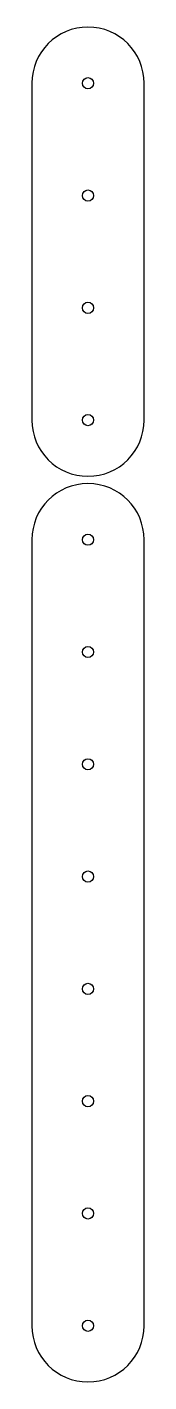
# Model space of a CAD drawing. Header units: millimetres. Extents: x 0 to 100, y 0 to 1207.
import ezdxf

# ---------------------------------------------------------------- set-up
doc = ezdxf.new("R2010")
doc.units = ezdxf.units.MM
doc.layers.get('0').update_dxf_attribs({"linetype": 'CONTINUOUS'})

msp = doc.modelspace()

# ---------------------------------------------------------------- linework, layer by layer
for points in [[(0, 856.5, 1), (100, 856.5), (100, 1156.5, 1), (0, 1156.5)], [(0, 50, 1), (100, 50), (100, 750, 1), (0, 750)]]:
    msp.add_lwpolyline(points, format="xyb", close=True)
for centre in [(50, 1156.5), (50, 1056.5), (50, 956.5), (50, 856.5), (50, 750), (50, 650), (50, 550), (50, 450), (50, 350), (50, 250), (50, 150), (50, 50)]:
    msp.add_circle(centre, 5)

doc.saveas('drawing.dxf')
